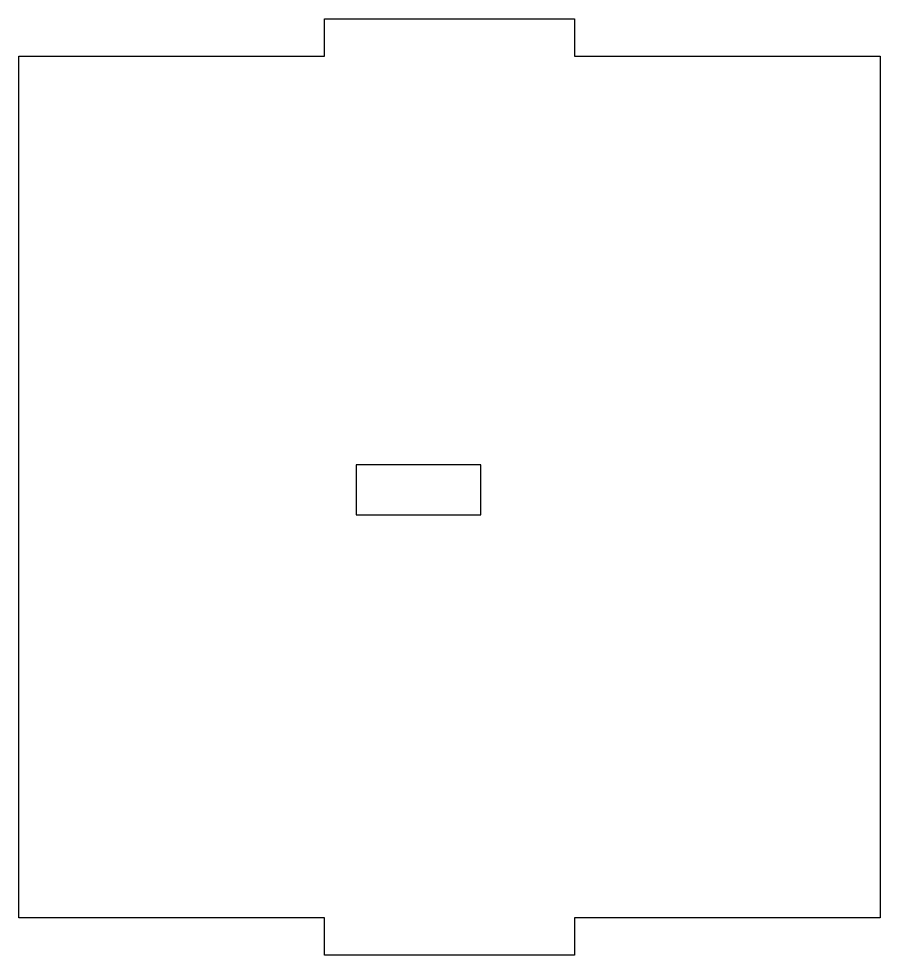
# Model space of a CAD drawing. Header units: millimetres. Extents: x -46.9 to 22, y -49.9 to 25.1.
import ezdxf

# ---------------------------------------------------------------- set-up
doc = ezdxf.new("R2010")
doc.units = ezdxf.units.MM
doc.layers.get('0').update_dxf_attribs({"linetype": 'CONTINUOUS'})

msp = doc.modelspace()

# ---------------------------------------------------------------- linework, layer by layer
for points in [[(22.047, 22.136), (22.047, -46.864), (-2.449, -46.864), (-2.449, -49.864), (-22.449, -49.864), (-22.449, -46.864), (-46.941, -46.864), (-46.941, 22.136), (-22.449, 22.136), (-22.449, 25.136), (-2.449, 25.136), (-2.449, 22.136)], [(-19.926, -10.587), (-19.926, -14.587), (-9.926, -14.587), (-9.926, -10.587)]]:
    msp.add_lwpolyline(points, close=True)

doc.saveas('drawing.dxf')
